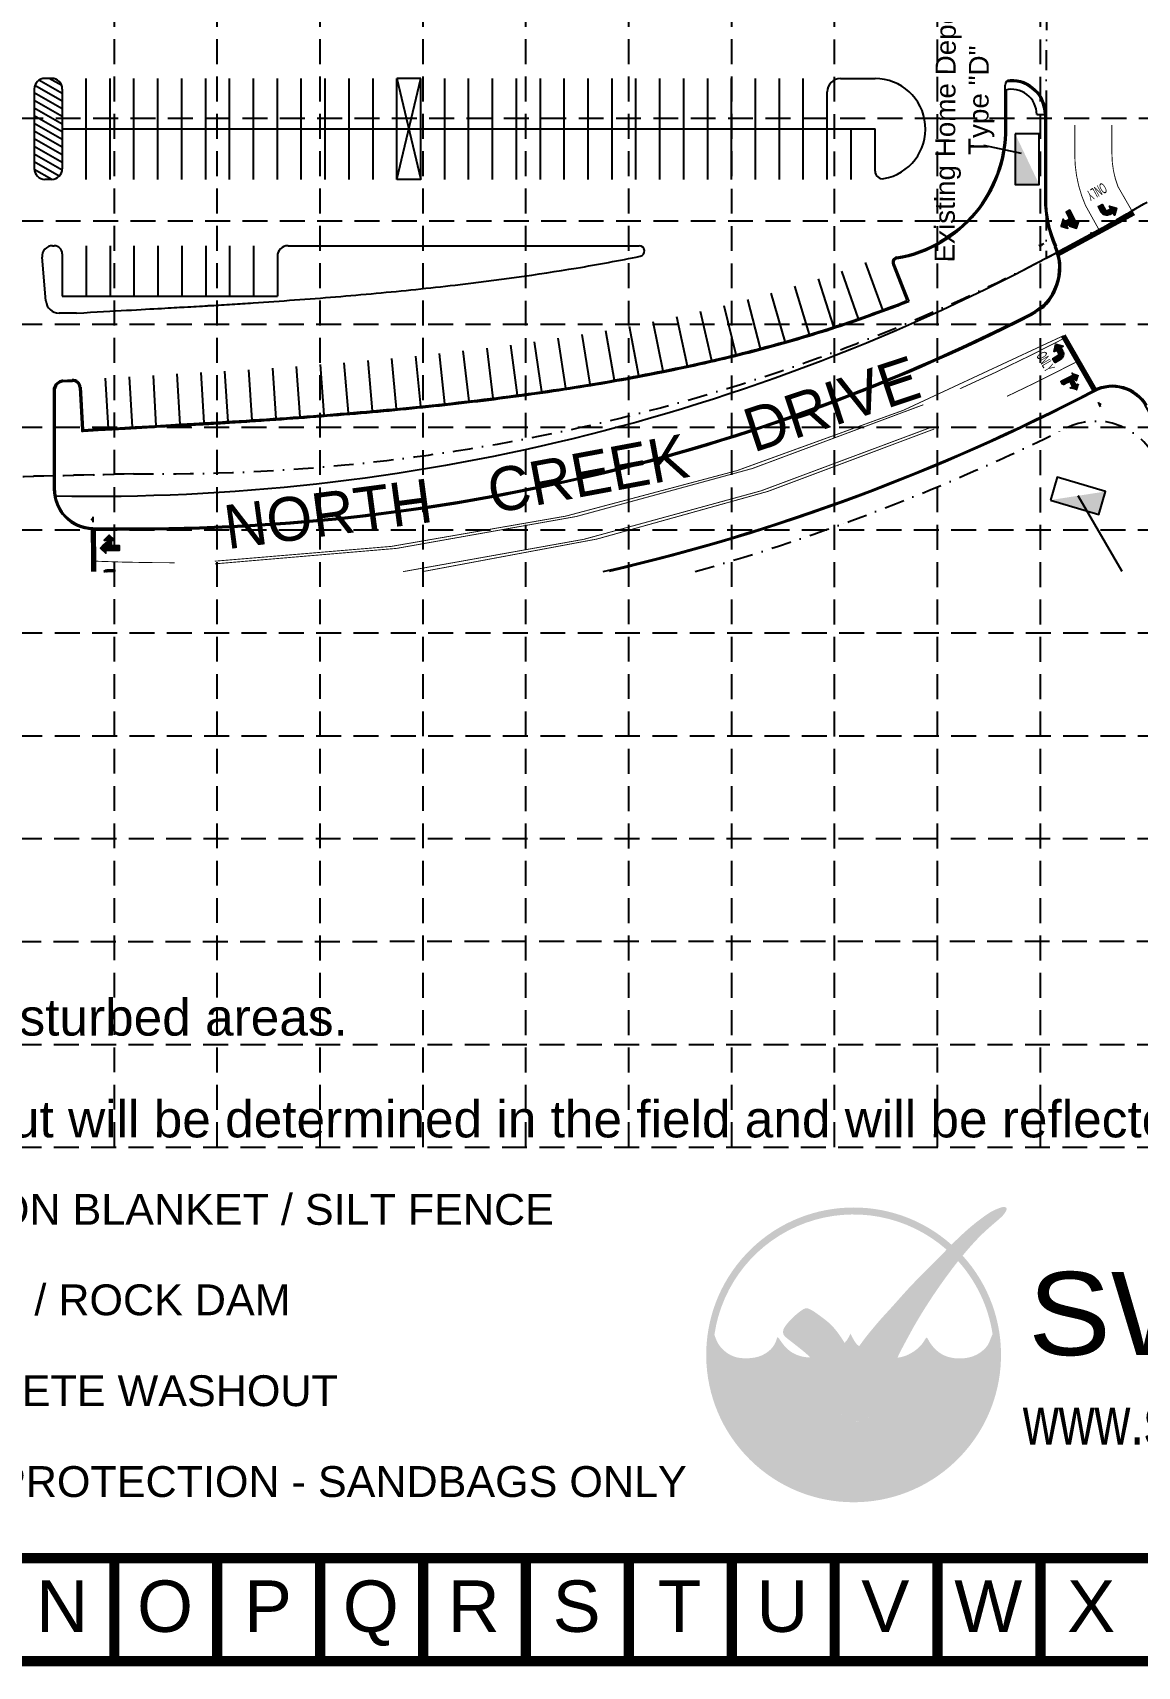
# Model space of a CAD drawing. Header units: inches. Extents: x -105549 to 5741, y -35602 to 5776.
# Drawn here: x 4740 to 5156, y 3293 to 3908 of the extents above; entities that cross this region are included whole.
import ezdxf
from ezdxf.enums import TextEntityAlignment as Align

# ---------------------------------------------------------------- set-up
doc = ezdxf.new("R2010")
doc.units = ezdxf.units.IN
doc.header["$LTSCALE"] = 30
doc.header["$MEASUREMENT"] = 0
for name, pattern in [('DASHDOT2', [0.5, 0.25, -0.125, 0, -0.125]), ('DASHED', [0.75, 0.5, -0.25]), ('HIDDEN', [0.375, 0.25, -0.125]), ('PHANTOM2', [1.25, 0.625, -0.125, 0.125, -0.125, 0.125, -0.125])]:
    doc.linetypes.add(name, pattern=pattern)
for name, color, linetype in [('A-SITE-CURB', 2, 'Continuous'), ('A-SITE-PKSTRIPE', 7, 'Continuous'), ('A-SITE-PROPERTY', 6, 'DASHDOT2'), ('A_SIT_CURB', 1, 'Continuous'), ('A_SIT_PROPERTY', 3, 'PHANTOM2'), ('BASE', 7, 'Continuous'), ('C-BLDG-OTLN', 8, 'Continuous'), ('C-SIGN', 7, 'Continuous'), ('GRID', 254, 'HIDDEN'), ('L-LIGHT', 2, 'Continuous'), ('LEGEND', 7, 'Continuous'), ('LIMITS OF DISTURBANCE', 1, 'DASHED'), ('LOGO', 50, 'Continuous'), ('SITE-PARKING NOTES', 7, 'Continuous')]:
    doc.layers.add(name, color=color, linetype=linetype)
doc.layers.add('defpoint', color=7, linetype='Continuous', plot=False)
doc.styles.add('HELV', font='')
doc.styles.add("L200'", font='ARIAL.TTF', dxfattribs={"height": 0.001969})
doc.styles.add('LOGO1', font='Rockeb.TTF', dxfattribs={"height": 25})
doc.styles.get("Standard").update_dxf_attribs({"font": 'ARIAL.TTF'})
doc.styles.get('HELV').set_extended_font_data('News Gothic MT')

# ---------------------------------------------------------------- blocks, each defined once
blk = doc.blocks.new('A$C063603EB')
at = {"layer": 'A_SIT_CURB'}
blk.add_line((0, 0.37), (2, 0.38), dxfattribs=at)
blk.add_circle((1, 0.19), 0.187, dxfattribs=at)
blk = doc.blocks.new('A$C721E7B00')
at = {"layer": 'LOGO'}
h = blk.add_hatch(color=170, dxfattribs=at)
h.paths.add_polyline_path([(51.75, 32.49), (51.13, 33.12), (50.66, 33.67), (50.27, 34.19), (49.85, 34.82), (49.4, 35.62), (49.01, 36.37), (48.75, 36.89), (48.49, 37.44), (48.23, 38.01), (47.98, 38.57), (47.62, 39.41), (47.21, 40.43), (46.91, 41.21), (46.74, 41.69), (46.56, 42.17), (46.38, 42.65), (46.19, 43.14), (46, 43.64), (45.79, 44.16), (45.57, 44.69), (45.34, 45.24), (45.09, 45.79), (44.83, 46.35), (44.56, 46.92), (44.27, 47.49), (43.97, 48.06), (43.65, 48.63), (43.33, 49.19), (42.99, 49.75), (42.65, 50.29), (42.3, 50.82), (41.95, 51.33), (41.61, 51.83), (41.26, 52.3), (40.92, 52.74), (40.58, 53.16), (40.24, 53.56), (39.89, 53.95), (39.54, 54.33), (39.22, 54.65), (38.3, 54.65), (37.23, 54.76), (36.36, 54.92), (35.76, 55.06), (35.16, 55.23), (34.58, 55.43), (33.72, 55.77), (32.64, 56.33), (31.65, 56.98), (30.77, 57.68), (30, 58.44), (29.32, 59.21), (28.75, 59.95), (28.29, 60.58), (27.91, 61.11), (27.73, 61.37), (27.56, 61.6), (27.41, 61.8), (27.28, 61.96), (27.16, 62.08), (27.06, 62.15), (26.98, 62.19), (26.9, 62.18), (26.84, 62.13), (26.79, 62.05), (26.74, 61.94), (26.69, 61.8), (26.64, 61.64), (26.5, 61.18), (26.27, 60.52), (25.98, 59.88), (25.67, 59.33), (25.29, 58.76), (24.84, 58.19), (24.32, 57.63), (23.73, 57.1), (23.08, 56.59), (22.37, 56.12), (21.62, 55.7), (20.84, 55.32), (20.04, 55.01), (19.19, 54.76), (18.28, 54.56), (17.28, 54.42), (16.2, 54.32), (15.07, 54.29), (13.96, 54.31), (12.9, 54.4), (11.93, 54.55), (11.02, 54.78), (10.14, 55.09), (9.26, 55.5), (8.39, 56), (7.52, 56.6), (6.67, 57.3), (6.07, 57.89), (5.68, 58.32), (5.29, 58.78), (4.92, 59.3), (4.56, 59.88), (4.2, 60.55), (3.85, 61.32), (3.5, 62.19), (3.16, 63.19, -0.595729), (90.59, 95.19), (91.28, 95.9), (91.84, 96.47), (92.44, 97.06, 37.93689), (96.6, 92.95), (96.37, 92.67), (95.88, 92.08), (95.4, 91.48), (94.92, 90.89, -0.146449), (107.88, 63.43), (107.65, 62.9), (107.44, 62.4), (107.25, 61.93), (107.08, 61.49), (106.82, 60.82), (106.53, 60.14), (106.21, 59.52), (105.83, 58.95), (105.42, 58.42), (104.97, 57.93), (104.47, 57.45), (103.93, 56.99), (103.35, 56.56), (102.75, 56.15), (102.12, 55.79), (101.46, 55.46), (100.78, 55.16), (100.07, 54.91), (99.34, 54.7), (98.59, 54.53), (97.81, 54.4), (97.03, 54.3), (96.23, 54.24), (95.43, 54.22), (94.6, 54.24), (93.75, 54.31), (92.87, 54.43), (91.97, 54.61), (91.07, 54.85), (90.19, 55.16), (89.36, 55.52), (88.57, 55.96), (87.82, 56.46), (87.09, 57.04), (86.38, 57.68), (85.71, 58.38), (85.09, 59.1), (84.56, 59.81), (84.14, 60.45), (83.86, 60.94), (83.71, 61.21), (83.57, 61.46), (83.45, 61.66), (83.33, 61.82), (83.23, 61.94), (83.13, 62.01), (83.03, 62.02), (82.94, 62), (82.85, 61.94), (82.76, 61.84), (82.67, 61.72), (82.57, 61.58), (82.48, 61.42), (82.37, 61.25), (82.11, 60.81), (81.73, 60.23), (81.24, 59.57), (80.72, 58.97), (80.25, 58.49), (79.72, 58), (79.15, 57.53), (78.52, 57.07), (77.83, 56.62), (77.06, 56.16), (76.21, 55.7), (75.26, 55.28), (74.39, 54.99), (73.7, 54.81), (72.93, 54.65), (72.1, 54.51), (71.9, 54.03), (71.69, 53.49), (71.44, 52.87), (71.17, 52.18), (70.88, 51.42), (70.57, 50.61), (70.25, 49.76), (69.91, 48.86), (69.57, 47.95), (69.22, 47.02), (68.87, 46.08), (68.52, 45.14), (68.18, 44.22), (67.85, 43.32), (67.52, 42.44), (67.21, 41.6), (66.92, 40.8), (66.65, 40.06), (66.4, 39.38), (66.17, 38.76), (65.96, 38.18), (65.64, 37.37), (65.25, 36.48), (64.85, 35.71), (64.41, 35), (63.93, 34.36), (63.44, 33.78), (62.92, 33.24), (62.41, 32.74), (61.88, 32.3), (61.35, 31.9), (60.79, 31.55), (60.21, 31.24), (59.62, 30.97), (58.89, 30.71), (58.05, 30.48), (57.28, 30.36), (56.56, 30.35), (55.87, 30.46), (55.18, 30.65), (54.38, 30.92), (53.68, 31.19), (52.98, 31.53), (52.36, 31.96)])
h.paths.add_polyline_path([(56.07, 60.47), (55.01, 62.32), (54.38, 63.65), (54, 62.71), (52.98, 61.02), (52.16, 60.1), (52.26, 59.93), (52.42, 59.66), (52.58, 59.41), (52.72, 59.18), (52.86, 58.98), (52.99, 58.8), (53.11, 58.64), (53.23, 58.5), (53.35, 58.37), (53.46, 58.27), (53.57, 58.17), (53.68, 58.09), (53.79, 58.01), (53.9, 57.95), (54.02, 57.89), (54.13, 57.83), (54.25, 57.79), (54.36, 57.74), (54.48, 57.71), (54.6, 57.67), (54.72, 57.65), (54.84, 57.62), (54.96, 57.6), (55.07, 57.59), (55.19, 57.58), (55.31, 57.58), (55.42, 57.58), (55.54, 57.58), (55.64, 57.59), (55.75, 57.61), (55.85, 57.63), (55.95, 57.66), (56.05, 57.69), (56.15, 57.73), (56.25, 57.77), (56.35, 57.82), (56.45, 57.87), (56.55, 57.93), (56.66, 58), (56.76, 58.07), (56.87, 58.15), (56.98, 58.23), (57.09, 58.32), (57.2, 58.42), (57.31, 58.52), (57.42, 58.64), (57.54, 58.76), (57.61, 58.85), (56.83, 59.51)], flags=17)
blk.add_hatch(color=240, dxfattribs=at).paths.add_polyline_path([(102.04, 105.73), (103.17, 106.59), (104.13, 107.3), (104.94, 107.89), (105.63, 108.37), (106.2, 108.76), (106.68, 109.07), (107.09, 109.32), (107.44, 109.52), (107.76, 109.7), (108.04, 109.85), (108.3, 109.98), (108.54, 110.09), (108.75, 110.19), (108.96, 110.28), (109.15, 110.36), (109.34, 110.43), (109.53, 110.51), (109.71, 110.59), (109.89, 110.66), (110.07, 110.73), (110.24, 110.8), (110.41, 110.86), (110.57, 110.92), (110.72, 110.97), (110.87, 111.02), (111, 111.06), (111.13, 111.1), (111.26, 111.13), (111.37, 111.16), (111.49, 111.18), (111.6, 111.2), (111.7, 111.22), (111.81, 111.23), (111.91, 111.24), (112.01, 111.24), (112.1, 111.24), (112.2, 111.24), (112.29, 111.24), (112.37, 111.23), (112.45, 111.23), (112.53, 111.21), (112.6, 111.2), (112.67, 111.19), (112.73, 111.17), (112.78, 111.15), (112.84, 111.12), (112.88, 111.09), (112.93, 111.06), (112.97, 111.03), (113, 111), (113.03, 110.96), (113.06, 110.91), (113.08, 110.87), (113.1, 110.82), (113.12, 110.76), (113.13, 110.7), (113.14, 110.64), (113.15, 110.57), (113.15, 110.49), (113.15, 110.42), (113.14, 110.34), (113.14, 110.26), (113.12, 110.18), (113.1, 110.1), (113.08, 110.02), (113.05, 109.94), (113.01, 109.86), (112.97, 109.77), (112.92, 109.68), (112.87, 109.59), (112.81, 109.48), (112.74, 109.37), (112.66, 109.25), (112.58, 109.13), (112.49, 108.99), (112.39, 108.85), (112.28, 108.7), (112.16, 108.54), (112.03, 108.38), (111.88, 108.21), (111.73, 108.04), (111.56, 107.86), (111.37, 107.67), (111.15, 107.45), (110.89, 107.21), (110.59, 106.94), (110.25, 106.64), (109.85, 106.29), (109.4, 105.89), (108.89, 105.46), (108.35, 105), (107.79, 104.51), (107.2, 104), (106.61, 103.48), (106.02, 102.95), (105.44, 102.43), (104.89, 101.92), (104.35, 101.42), (103.83, 100.92), (103.32, 100.42), (102.82, 99.92), (102.33, 99.41), (101.84, 98.89), (101.34, 98.37), (100.84, 97.83), (100.34, 97.27), (99.83, 96.71), (99.33, 96.14), (98.82, 95.56), (98.32, 94.98), (97.82, 94.4), (97.33, 93.82), (96.85, 93.24), (96.37, 92.67), (95.88, 92.08), (95.4, 91.48), (94.9, 90.87), (94.4, 90.22), (93.87, 89.55), (93.33, 88.85), (92.76, 88.1), (92.18, 87.33), (91.58, 86.52), (90.97, 85.69), (90.35, 84.86), (89.74, 84.01), (89.13, 83.17), (88.54, 82.33), (87.96, 81.5), (87.39, 80.69), (86.83, 79.88), (86.28, 79.07), (85.73, 78.26), (85.18, 77.44), (84.63, 76.6), (84.08, 75.75), (83.51, 74.87), (82.94, 73.98), (82.37, 73.09), (81.81, 72.19), (81.25, 71.29), (80.71, 70.41), (80.19, 69.55), (79.69, 68.72), (79.22, 67.91), (78.77, 67.14), (78.34, 66.39), (77.92, 65.65), (77.52, 64.92), (77.12, 64.19), (76.72, 63.46), (76.32, 62.72), (75.91, 61.96), (75.49, 61.2), (75.09, 60.44), (74.69, 59.7), (74.31, 58.98), (73.95, 58.3), (73.62, 57.68), (73.32, 57.11), (73.07, 56.61), (72.84, 56.16), (72.64, 55.75), (72.46, 55.35), (72.28, 54.94), (72.1, 54.51), (71.9, 54.03), (71.69, 53.49), (71.44, 52.87), (71.17, 52.18), (70.88, 51.42), (70.57, 50.61), (70.25, 49.76), (69.91, 48.86), (69.57, 47.95), (69.22, 47.02), (68.87, 46.08), (68.52, 45.14), (68.18, 44.22), (67.85, 43.32), (67.52, 42.44), (67.21, 41.6), (66.92, 40.8), (66.65, 40.06), (66.4, 39.38), (66.17, 38.76), (65.96, 38.18), (65.75, 37.65), (65.55, 37.17), (65.35, 36.72), (65.16, 36.3), (64.95, 35.9), (64.74, 35.53), (64.51, 35.17), (64.28, 34.84), (64.04, 34.51), (63.8, 34.21), (63.55, 33.92), (63.3, 33.64), (63.05, 33.37), (62.79, 33.11), (62.54, 32.87), (62.28, 32.63), (62.02, 32.41), (61.75, 32.2), (61.48, 32), (61.21, 31.81), (60.93, 31.63), (60.64, 31.47), (60.35, 31.31), (60.06, 31.17), (59.76, 31.04), (59.47, 30.92), (59.18, 30.81), (58.89, 30.71), (58.61, 30.63), (58.33, 30.55), (58.06, 30.49), (57.8, 30.44), (57.54, 30.4), (57.29, 30.37), (57.04, 30.36), (56.8, 30.36), (56.56, 30.37), (56.32, 30.39), (56.08, 30.43), (55.84, 30.47), (55.61, 30.53), (55.37, 30.59), (55.14, 30.66), (54.9, 30.74), (54.67, 30.82), (54.43, 30.9), (54.19, 30.99), (53.95, 31.08), (53.71, 31.18), (53.47, 31.29), (53.24, 31.41), (53.01, 31.53), (52.78, 31.67), (52.56, 31.82), (52.35, 31.98), (52.14, 32.15), (51.93, 32.33), (51.73, 32.51), (51.53, 32.71), (51.34, 32.91), (51.15, 33.11), (50.95, 33.33), (50.76, 33.55), (50.57, 33.79), (50.37, 34.05), (50.17, 34.33), (49.96, 34.66), (49.74, 35.02), (49.51, 35.42), (49.27, 35.87), (49.01, 36.37), (48.75, 36.89), (48.49, 37.44), (48.23, 38.01), (47.98, 38.57), (47.74, 39.13), (47.51, 39.68), (47.3, 40.21), (47.1, 40.71), (46.91, 41.21), (46.74, 41.69), (46.56, 42.17), (46.38, 42.65), (46.19, 43.14), (46, 43.64), (45.79, 44.16), (45.57, 44.69), (45.34, 45.24), (45.09, 45.79), (44.83, 46.35), (44.56, 46.92), (44.27, 47.49), (43.97, 48.06), (43.65, 48.63), (43.33, 49.19), (42.99, 49.75), (42.65, 50.29), (42.3, 50.82), (41.95, 51.33), (41.61, 51.83), (41.26, 52.3), (40.92, 52.74), (40.58, 53.16), (40.24, 53.56), (39.89, 53.95), (39.54, 54.33), (39.18, 54.7), (38.8, 55.07), (38.4, 55.44), (37.99, 55.81), (37.56, 56.19), (37.12, 56.57), (36.66, 56.95), (36.2, 57.33), (35.73, 57.71), (35.26, 58.09), (34.79, 58.46), (34.32, 58.83), (33.85, 59.2), (33.4, 59.55), (32.97, 59.9), (32.55, 60.23), (32.15, 60.53), (31.78, 60.82), (31.45, 61.08), (31.14, 61.32), (30.87, 61.53), (30.63, 61.72), (30.42, 61.9), (30.23, 62.06), (30.06, 62.2), (29.91, 62.34), (29.77, 62.47), (29.65, 62.6), (29.54, 62.73), (29.44, 62.86), (29.35, 62.99), (29.28, 63.12), (29.21, 63.25), (29.15, 63.38), (29.11, 63.52), (29.07, 63.66), (29.05, 63.81), (29.03, 63.96), (29.02, 64.11), (29.01, 64.26), (29.02, 64.42), (29.04, 64.57), (29.06, 64.72), (29.09, 64.87), (29.12, 65.02), (29.17, 65.17), (29.23, 65.32), (29.3, 65.48), (29.38, 65.65), (29.48, 65.83), (29.6, 66.02), (29.73, 66.22), (29.88, 66.43), (30.04, 66.66), (30.22, 66.9), (30.42, 67.15), (30.64, 67.41), (30.86, 67.68), (31.11, 67.97), (31.37, 68.26), (31.64, 68.55), (31.93, 68.85), (32.22, 69.16), (32.53, 69.46), (32.84, 69.76), (33.15, 70.06), (33.47, 70.35), (33.79, 70.63), (34.1, 70.9), (34.42, 71.16), (34.72, 71.4), (35.01, 71.63), (35.29, 71.85), (35.55, 72.04), (35.8, 72.22), (36.02, 72.37), (36.21, 72.5), (36.39, 72.62), (36.56, 72.72), (36.71, 72.8), (36.86, 72.87), (37, 72.93), (37.13, 72.99), (37.26, 73.03), (37.39, 73.06), (37.52, 73.09), (37.65, 73.11), (37.78, 73.12), (37.91, 73.12), (38.03, 73.12), (38.16, 73.1), (38.28, 73.08), (38.41, 73.04), (38.53, 73), (38.66, 72.96), (38.79, 72.91), (38.92, 72.85), (39.05, 72.79), (39.19, 72.72), (39.33, 72.65), (39.49, 72.57), (39.65, 72.49), (39.82, 72.39), (40.01, 72.28), (40.22, 72.15), (40.46, 72.01), (40.71, 71.84), (40.99, 71.65), (41.3, 71.44), (41.63, 71.2), (41.98, 70.96), (42.34, 70.69), (42.71, 70.42), (43.1, 70.13), (43.49, 69.85), (43.88, 69.55), (44.28, 69.25), (44.68, 68.95), (45.07, 68.64), (45.46, 68.33), (45.85, 68.01), (46.22, 67.69), (46.59, 67.36), (46.95, 67.02), (47.29, 66.67), (47.63, 66.32), (47.96, 65.96), (48.28, 65.59), (48.6, 65.21), (48.91, 64.83), (49.22, 64.43), (49.53, 64.03), (49.83, 63.62), (50.13, 63.2), (50.42, 62.79), (50.7, 62.39), (50.97, 61.99), (51.22, 61.6), (51.46, 61.23), (51.68, 60.88), (51.89, 60.54), (52.08, 60.23), (52.26, 59.93), (52.42, 59.66), (52.58, 59.41), (52.72, 59.18), (52.86, 58.98), (52.99, 58.8), (53.11, 58.64), (53.23, 58.5), (53.35, 58.37), (53.46, 58.27), (53.57, 58.17), (53.68, 58.09), (53.79, 58.01), (53.9, 57.95), (54.02, 57.89), (54.13, 57.83), (54.25, 57.79), (54.36, 57.74), (54.48, 57.71), (54.6, 57.67), (54.72, 57.65), (54.84, 57.62), (54.96, 57.6), (55.07, 57.59), (55.19, 57.58), (55.31, 57.58), (55.42, 57.58), (55.54, 57.58), (55.64, 57.59), (55.75, 57.61), (55.85, 57.63), (55.95, 57.66), (56.05, 57.69), (56.15, 57.73), (56.25, 57.77), (56.35, 57.82), (56.45, 57.87), (56.55, 57.93), (56.66, 58), (56.76, 58.07), (56.87, 58.15), (56.98, 58.23), (57.09, 58.32), (57.2, 58.42), (57.31, 58.52), (57.42, 58.64), (57.54, 58.76), (57.65, 58.89), (57.77, 59.04), (57.9, 59.19), (58.03, 59.36), (58.16, 59.54), (58.31, 59.74), (58.47, 59.96), (58.63, 60.19), (58.81, 60.44), (58.99, 60.7), (59.19, 60.97), (59.41, 61.26), (59.63, 61.57), (59.87, 61.89), (60.13, 62.22), (60.4, 62.56), (60.68, 62.92), (60.98, 63.29), (61.3, 63.67), (61.63, 64.08), (61.97, 64.49), (62.33, 64.93), (62.7, 65.38), (63.09, 65.85), (63.49, 66.33), (63.91, 66.83), (64.34, 67.34), (64.8, 67.87), (65.27, 68.42), (65.77, 68.98), (66.28, 69.56), (66.81, 70.14), (67.35, 70.74), (67.9, 71.34), (68.45, 71.93), (68.99, 72.52), (69.53, 73.11), (70.05, 73.68), (70.55, 74.23), (71.04, 74.78), (71.51, 75.31), (71.98, 75.84), (72.44, 76.36), (72.9, 76.88), (73.37, 77.41), (73.84, 77.94), (74.32, 78.48), (74.81, 79.02), (75.31, 79.58), (75.83, 80.15), (76.37, 80.73), (76.92, 81.32), (77.49, 81.93), (78.08, 82.54), (78.69, 83.17), (79.32, 83.81), (79.95, 84.46), (80.59, 85.1), (81.24, 85.75), (81.87, 86.38), (82.5, 87), (83.11, 87.61), (83.7, 88.2), (84.27, 88.77), (84.83, 89.32), (85.38, 89.87), (85.92, 90.41), (86.45, 90.94), (86.98, 91.48), (87.5, 92.01), (88.03, 92.55), (88.56, 93.1), (89.09, 93.65), (89.63, 94.21), (90.17, 94.77), (90.72, 95.33), (91.28, 95.9), (91.84, 96.47), (92.42, 97.04), (93, 97.62), (93.58, 98.19), (94.17, 98.77), (94.76, 99.33), (95.35, 99.89), (95.93, 100.45), (96.51, 100.99), (97.08, 101.52), (97.66, 102.05), (98.26, 102.58), (98.9, 103.14), (99.58, 103.72), (100.32, 104.34), (101.13, 105)])
at = {"layer": 'LOGO', "color": 0, "style": 'LOGO1'}
for s, height, width, p in [('SWPPP', 31.324, 1.115, (121.27, 55.47)), ('www.swppp.com', 18.1118, 0.77, (119.32, 21.77))]:
    blk.add_text(s, height=height, dxfattribs=dict(at, width=width)).set_placement(p)

msp = doc.modelspace()

# ---------------------------------------------------------------- hatches: boundary and pattern name
at = {"layer": 'C-BLDG-OTLN'}
h = msp.add_hatch(dxfattribs=at)
h.set_pattern_fill('LINE', scale=0.333333, angle=424.11403, style=0)
h.set_pattern_definition([(335.3120572, (6656.154434, 3119.366414), (0.0174031617, 0.0378581705), [])])
h.paths.add_polyline_path([(5130.03, 3839.23), (5130.44, 3838.41, -0.414214), (5130.11, 3837.4), (5129.64, 3837.17), (5130.32, 3835.83), (5130.78, 3836.06, 0.085164), (5131.39, 3836.51), (5131.76, 3835.78), (5130.86, 3835.33), (5133.21, 3834.56), (5133.99, 3836.91), (5133.1, 3836.46), (5131.37, 3839.9)])
h.paths.add_polyline_path([(5129.43, 3840.42), (5130.03, 3839.23), (5131.37, 3839.9), (5130.77, 3841.09)])
h.paths.add_polyline_path([(5128.77, 3836.73), (5128.32, 3837.62), (5127.54, 3835.27), (5129.89, 3834.49), (5129.44, 3835.39), (5130.32, 3835.83), (5129.64, 3837.17)])
h = msp.add_hatch(dxfattribs=at)
h.set_pattern_fill('LINE', scale=0.333333, angle=708.64024, style=0)
h.set_pattern_definition([(259.789762, (5024.20161, 3884.759756), (-0.041006831, 0.007385858), [])])
h.paths.add_polyline_path([(5142.61, 3840.52), (5141.5, 3842.57), (5142.96, 3843.37), (5144.07, 3841.31, 0.414214), (5144.98, 3841.05), (5146.22, 3841.72), (5145.69, 3842.7), (5148.33, 3841.92), (5147.55, 3839.27), (5147.01, 3840.25), (5145.77, 3839.58, -0.414214)])
h = msp.add_hatch(dxfattribs=at)
h.set_pattern_fill('LINE', scale=0.333333, angle=441.46448, style=0)
h.set_pattern_definition([(352.613997, (5088.864863, 3664.579235), (-0.005356389, -0.041320942), [])])
h.paths.add_polyline_path([(5127.22, 3785.02), (5125.22, 3783.81), (5124.36, 3785.23), (5126.35, 3786.44, 0.414214), (5126.58, 3787.36), (5125.84, 3788.57), (5124.88, 3787.99), (5125.54, 3790.67), (5128.22, 3790.02), (5127.27, 3789.44), (5128, 3788.22, -0.414214)])
h = msp.add_hatch(dxfattribs=at)
h.set_pattern_fill('LINE', scale=0.333333, angle=154.11403, style=0)
h.set_pattern_definition([(65.3120572, (5849.131145, 5302.06305), (-0.0378581705, 0.0174031617), [])])
h.paths.add_polyline_path([(5129.27, 3775.94), (5130.09, 3776.35, -0.414214), (5131.1, 3776.02), (5131.33, 3775.55), (5132.67, 3776.23), (5132.44, 3776.69, 0.085164), (5131.99, 3777.3), (5132.71, 3777.67), (5133.16, 3776.77), (5133.94, 3779.12), (5131.59, 3779.9), (5132.04, 3779.01), (5128.59, 3777.28)])
h.paths.add_polyline_path([(5128.08, 3775.34), (5129.27, 3775.94), (5128.59, 3777.28), (5127.41, 3776.68)])
h.paths.add_polyline_path([(5131.77, 3774.67), (5130.88, 3774.23), (5133.23, 3773.45), (5134.01, 3775.8), (5133.11, 3775.35), (5132.67, 3776.23), (5131.33, 3775.55)])
h = msp.add_hatch(dxfattribs=at)
h.set_pattern_fill('LINE', scale=0.333333, angle=307.43643, style=0)
h.set_pattern_definition([(218.634453, (3443.105627, 2674.221083), (0.0260145594, -0.0325477159), [])])
h.paths.add_polyline_path([(4771.52, 3714.69), (4770.6, 3714.69, -0.414214), (4769.85, 3715.44), (4769.85, 3715.96), (4768.35, 3715.96), (4768.35, 3715.44, 0.085164), (4768.48, 3714.69), (4767.67, 3714.69), (4767.67, 3715.69), (4765.92, 3713.94), (4767.67, 3712.19), (4767.67, 3713.19), (4771.52, 3713.19)])
h.paths.add_polyline_path([(4772.85, 3714.69), (4771.52, 3714.69), (4771.52, 3713.19), (4772.85, 3713.19)])
h.paths.add_polyline_path([(4769.85, 3716.94), (4770.85, 3716.94), (4769.1, 3718.69), (4767.35, 3716.94), (4768.35, 3716.94), (4768.35, 3715.96), (4769.85, 3715.96)])
h = msp.add_hatch(dxfattribs=at)
h.set_pattern_fill('LINE', scale=0.333333, angle=590.21071, style=0)
h.set_pattern_definition([(141.360226, (4864.011418, 3788.80537), (0.026017582, 0.0325453), [])])
edge = h.paths.add_edge_path()
edge.add_line((4767.08, 3705.05), (4771.07, 3705.05))
edge.add_line((4771.07, 3705.05), (4771.07, 3705.74))
edge.add_line((4771.07, 3705.74), (4768.74, 3705.74))
edge.add_arc((4768.74, 3703.41), 2.33, 89.99734, 135.12585)

# ---------------------------------------------------------------- linework, layer by layer
at = {"layer": 'A-SITE-CURB', "color": 7}
for p, q in [((4877.4, 3852.78), (4886.4, 3890.78)), ((4877.4, 3890.78), (4886.4, 3852.78)), ((4877.4, 3852.78), (4877.4, 3890.78)), ((4877.4, 3852.78), (4877.4, 3890.78)), ((4886.4, 3890.78), (4877.4, 3890.78)), ((4886.4, 3852.78), (4886.4, 3890.78)), ((4886.4, 3852.78), (4886.4, 3890.78)), ((5044.4, 3890.77), (5057.4, 3890.77)), ((5106.4, 3872.27), (5106.4, 3888.2)), ((5039.4, 3871.77), (5039.4, 3885.77)), ((5106.9, 3872.28), (5106.9, 3886.51)), ((5121.79, 3886.16), (5121.79, 3845.52)), ((5118.29, 3877.2), (5121.29, 3877.2)), ((5121.29, 3877.2), (5121.29, 3845.59)), ((5121.79, 3877.2), (5121.79, 3845.59)), ((5039.4, 3871.77), (5057.4, 3871.77)), ((5057.4, 3855.86), (5057.4, 3871.77)), ((4886.4, 3852.78), (4877.4, 3852.78)), ((4747.78, 3827.79), (4748.4, 3827.79)), ((4836.4, 3827.78), (4968.62, 3827.78)), ((4745.25, 3806.98), (4743.8, 3823.44)), ((4751.4, 3824.79), (4751.4, 3808.79)), ((4832.4, 3823.78), (4832.4, 3808.78)), ((5064.06, 3820.76), (5069.44, 3807.11)), ((5064.52, 3820.94), (5070.09, 3806.83)), ((4751.4, 3808.79), (4832.4, 3808.78)), ((4756.77, 3802.43), (4750.23, 3802.43)), ((4748.17, 3774.05), (4748.17, 3736.42)), ((4748.67, 3774.05), (4748.67, 3736.42)), ((4751.59, 3777.1), (4755.18, 3777.3)), ((4751.62, 3776.61), (4755.21, 3776.8)), ((4758.34, 3774.47), (4759.23, 3758.49))]:
    msp.add_line(p, q, dxfattribs=at)
for points in [[(4757.84, 3774.44), (4758.73, 3758.47), (4758.74, 3757.98), (4759.25, 3757.99)], [(4748.17, 3736.42), (4748.17, 3736.07)]]:
    msp.add_lwpolyline(points, dxfattribs=at)
msp.add_lwpolyline([(5191.21, 3705.05, 0.071015), (5182.13, 3727.75), (5159.11, 3767.71, 0.393367), (5140.06, 3772.95, -0.062835), (4957.27, 3705.05)], format="xyb", dxfattribs=at)
for centre, radius, start, end in [((5044.4, 3885.77), 5, 89.99734, 179.99734), ((5057.4, 3871.77), 19, 280.091, 89.99734), ((5108.4, 3888.2), 2, 92.01494, 179.99734), ((5108.79, 3877.2), 12.5, 359.99734, 98.48221), ((5108.79, 3877.2), 13, 359.99734, 92.01494), ((5108.79, 3877.2), 9.5, 359.99734, 104.55131), ((5057.4, 3871.77), 49, 279.61198, 0.5836), ((5057.4, 3871.77), 49.5, 279.61198, 0.58064), ((5060.24, 3855.86), 2.83, 179.99734, 280.091), ((5166.79, 3845.59), 45.5, 179.99734, 203.57802), ((5166.79, 3845.59), 45, 179.99734, 203.57802), ((4747.78, 3823.79), 4, 89.99734, 185.05996), ((4748.4, 3824.79), 3, 359.99734, 89.99734), ((4836.4, 3823.78), 4, 89.99734, 179.99734), ((4968.62, 3825.78), 2, 281.43801, 89.99734), ((5107.21, 3819.59), 19.5, 296.95256, 23.57802), ((5107.21, 3819.59), 20, 296.95256, 23.57802), ((5065.92, 3821.49), 2, 99.61198, 201.51512), ((5065.92, 3821.49), 2, 99.61198, 201.51512), ((5065.92, 3821.49), 1.5, 99.61198, 201.51512), ((4750.23, 3807.43), 5, 185.05996, 269.99734), ((4778.86, 4465.34), 743.94, 268.76749, 296.95256), ((4778.86, 4465.34), 744.44, 268.76749, 296.95256), ((4752.18, 3773.01), 4.14, 98.16231, 165.48701), ((4752.11, 3773.06), 3.57, 97.17743, 164.06515), ((4755.34, 3774.31), 3, 3.18086, 93.13195), ((4755.34, 3774.31), 2.5, 3.18086, 93.13195), ((4779.62, 4463.28), 778.26, 283.02917, 297.57029), ((5146.77, 3760.1), 15, 29.93141, 117.57029), ((4763.17, 3736.07), 15, 179.99734, 268.76749), ((4762.99, 3735.9), 14.33, 177.9095, 269.46134)]:
    msp.add_arc(centre, radius, start, end, dxfattribs=at)
for points, knots in [([(4756.77, 3802.43), (4764.13, 3802.84), (4770.34, 3803.18), (4786.1, 3804.07), (4792.81, 3804.44), (4799.18, 3804.8), (4800.65, 3804.89), (4803.65, 3805.06), (4804.91, 3805.13), (4806.5, 3805.23), (4806.97, 3805.26), (4808.76, 3805.36), (4810.09, 3805.44), (4812.73, 3805.61), (4814.05, 3805.69), (4818.01, 3805.94), (4820.64, 3806.11), (4828.51, 3806.63), (4833.72, 3806.99), (4849.26, 3808.13), (4859.48, 3808.97), (4879.64, 3810.83), (4889.57, 3811.85), (4914.97, 3814.81), (4930.19, 3816.92), (4953.11, 3820.75), (4961.14, 3822.22), (4969.02, 3823.82)], [690.223351, 690.223351, 690.223351, 690.223351, 721.477467, 721.477467, 783.985697, 783.985697, 809.056574, 809.056574, 845.129781, 845.129781, 862.019122, 862.019122, 910.227089, 910.227089, 958.435056, 958.435056, 1054.85099, 1054.85099, 1247.682858, 1247.682858, 1633.346594, 1633.346594, 2019.010331, 2019.010331, 2635.958131, 2635.958131, 2977.923953, 2977.923953, 2977.923953, 2977.923953]), ([(4759.23, 3758.49), (4800.56, 3760.8), (4805.47, 3761.09), (4824.06, 3762.2), (4837.61, 3763.11), (4864.39, 3765.21), (4877.62, 3766.39), (4903.7, 3769.13), (4916.56, 3770.68), (4941.84, 3774.23), (4954.26, 3776.23), (4978.64, 3780.77), (4990.59, 3783.3), (5011.58, 3788.39), (5020.71, 3790.83), (5035.27, 3795.14), (5040.78, 3796.87), (5049.15, 3799.66), (5052.05, 3800.66), (5059.82, 3803.42), (5064.66, 3805.23), (5069.44, 3807.11)], [690.223351, 690.223351, 690.223351, 690.223351, 865.67653, 865.67653, 1355.671819, 1355.671819, 1845.667108, 1845.667108, 2335.662397, 2335.662397, 2825.657686, 2825.657686, 3315.652975, 3315.652975, 3705.496274, 3705.496274, 3948.384583, 3948.384583, 4078.330387, 4078.330387, 4299.268543, 4299.268543, 4299.268543, 4299.268543]), ([(4759.25, 3757.99), (4791.19, 3759.78), (4801.39, 3760.35), (4807.25, 3760.69), (4807.79, 3760.73), (4808.64, 3760.78), (4808.96, 3760.8), (4809.52, 3760.83), (4809.76, 3760.84), (4810.18, 3760.87), (4810.36, 3760.88), (4810.72, 3760.9), (4810.91, 3760.91), (4811.45, 3760.94), (4811.82, 3760.97), (4812.91, 3761.03), (4813.64, 3761.08), (4815.82, 3761.21), (4817.28, 3761.3), (4821.64, 3761.58), (4824.54, 3761.77), (4833.22, 3762.34), (4838.98, 3762.75), (4856.18, 3764.04), (4867.54, 3764.99), (4889.98, 3767.14), (4901.08, 3768.34), (4922.97, 3771.04), (4933.77, 3772.54), (4955.05, 3775.89), (4965.52, 3777.74), (4986.12, 3781.85), (4996.24, 3784.1), (5016.11, 3789.05), (5025.85, 3791.75), (5044.94, 3797.63), (5054.28, 3800.81), (5065.66, 3805.1), (5067.88, 3805.96), (5070.09, 3806.83)], [690.223351, 690.223351, 690.223351, 690.223351, 825.800189, 825.800189, 841.673795, 841.673795, 852.371912, 852.371912, 860.775702, 860.775702, 867.30631, 867.30631, 873.836917, 873.836917, 886.898131, 886.898131, 913.020559, 913.020559, 965.265416, 965.265416, 1069.755129, 1069.755129, 1278.734556, 1278.734556, 1696.693409, 1696.693409, 2114.652262, 2114.652262, 2532.611115, 2532.611115, 2950.569968, 2950.569968, 3368.528821, 3368.528821, 3786.487674, 3786.487674, 4204.446527, 4204.446527, 4306.427902, 4306.427902, 4306.427902, 4306.427902])]:
    msp.add_open_spline(points, degree=3, knots=knots, dxfattribs=at)
at = {"layer": 'A-SITE-PKSTRIPE', "color": 7}
for p, q in [((4751.4, 3885.07), (4742.62, 3890.1)), ((4747.4, 3890.79), (4744.86, 3890.79)), ((4751.19, 3888.08), (4746.45, 3890.79)), ((4760.4, 3852.79), (4760.4, 3890.79)), ((4769.4, 3852.79), (4769.4, 3890.79)), ((4778.4, 3852.79), (4778.4, 3890.79)), ((4787.4, 3852.79), (4787.4, 3890.79)), ((4796.4, 3852.79), (4796.4, 3890.79)), ((4805.4, 3852.79), (4805.4, 3890.79)), ((4814.4, 3852.79), (4814.4, 3890.79)), ((4823.4, 3852.78), (4823.4, 3890.78)), ((4832.4, 3852.78), (4832.4, 3890.78)), ((4841.4, 3852.78), (4841.4, 3890.78)), ((4850.4, 3852.78), (4850.4, 3890.78)), ((4859.4, 3852.78), (4859.4, 3890.78)), ((4868.4, 3852.78), (4868.4, 3890.78)), ((4895.4, 3852.78), (4895.4, 3890.78)), ((4904.4, 3852.78), (4904.4, 3890.78)), ((4913.4, 3852.78), (4913.4, 3890.78)), ((4922.4, 3852.78), (4922.4, 3890.78)), ((4931.4, 3852.78), (4931.4, 3890.78)), ((4940.4, 3852.78), (4940.4, 3890.78)), ((4949.4, 3852.78), (4949.4, 3890.78)), ((4958.4, 3852.78), (4958.4, 3890.78)), ((4967.4, 3852.78), (4967.4, 3890.78)), ((4976.4, 3852.78), (4976.4, 3890.78)), ((4985.4, 3852.78), (4985.4, 3890.78)), ((4994.4, 3852.78), (4994.4, 3890.78)), ((5003.4, 3852.78), (5003.4, 3890.78)), ((5012.4, 3852.78), (5012.4, 3890.78)), ((5021.4, 3852.78), (5021.4, 3890.78)), ((5030.4, 3852.78), (5030.4, 3890.78)), ((4740.86, 3886.79), (4740.86, 3856.79)), ((4751.4, 3879.31), (4740.86, 3885.34)), ((4751.4, 3876.44), (4740.86, 3882.46)), ((4751.4, 3882.19), (4741.08, 3888.1)), ((4751.4, 3886.79), (4751.4, 3856.79)), ((4751.4, 3873.56), (4740.86, 3879.58)), ((4751.4, 3870.68), (4740.86, 3876.7)), ((4751.4, 3867.8), (4740.86, 3873.82)), ((4751.4, 3864.92), (4740.86, 3870.94)), ((4751.4, 3871.79), (5039.4, 3871.77)), ((5039.4, 3852.77), (5039.4, 3871.77)), ((5048.4, 3852.77), (5048.4, 3871.77)), ((4751.4, 3862.04), (4740.86, 3868.07)), ((4751.4, 3859.16), (4740.86, 3865.19)), ((4751.37, 3856.29), (4740.86, 3862.31)), ((4750.3, 3854.03), (4740.86, 3859.43)), ((4747.43, 3852.79), (4740.87, 3856.54)), ((4747.4, 3852.79), (4744.86, 3852.79)), ((4760.4, 3827.79), (4760.4, 3808.79)), ((4769.4, 3827.79), (4769.4, 3808.79)), ((4778.4, 3827.79), (4778.4, 3808.79)), ((4787.4, 3827.79), (4787.4, 3808.79)), ((4796.4, 3827.79), (4796.4, 3808.79)), ((4805.4, 3827.79), (4805.4, 3808.79)), ((4814.4, 3827.79), (4814.4, 3808.79)), ((4823.4, 3827.78), (4823.4, 3808.78)), ((5053.64, 3821.42), (5060.22, 3803.6)), ((5035.95, 3815.31), (5041.79, 3797.23)), ((5044.8, 3818.27), (5051, 3800.31)), ((5018.22, 3809.95), (5023.39, 3791.67)), ((5027.09, 3812.54), (5032.59, 3794.36)), ((4991.56, 3803.12), (4995.84, 3784.61)), ((5000.46, 3805.25), (5005.02, 3786.8)), ((5009.35, 3807.52), (5014.2, 3789.15)), ((4955.91, 3795.9), (4959.21, 3777.19)), ((4964.83, 3797.53), (4968.35, 3778.86)), ((4973.75, 3799.27), (4977.51, 3780.64)), ((4982.66, 3801.13), (4986.67, 3782.56)), ((4920.16, 3790.39), (4922.68, 3771.56)), ((4929.1, 3791.63), (4931.8, 3772.82)), ((4938.04, 3792.96), (4940.93, 3774.18)), ((4946.98, 3794.38), (4950.06, 3775.63)), ((4857.43, 3783.74), (4859, 3764.8)), ((4866.4, 3784.51), (4868.08, 3765.58)), ((4875.37, 3785.33), (4877.16, 3766.41)), ((4884.34, 3786.21), (4886.25, 3767.31)), ((4893.3, 3787.15), (4895.35, 3768.26)), ((4902.26, 3788.16), (4904.45, 3769.28)), ((4911.21, 3789.24), (4913.56, 3770.38)), ((4767.62, 3777.92), (4768.72, 3758.95)), ((4776.6, 3778.44), (4777.7, 3759.47)), ((4785.59, 3778.96), (4786.69, 3760)), ((4794.57, 3779.49), (4795.67, 3760.52)), ((4803.56, 3780.01), (4804.66, 3761.04)), ((4812.54, 3780.55), (4813.7, 3761.58)), ((4821.52, 3781.11), (4822.75, 3762.15)), ((4830.5, 3781.71), (4831.8, 3762.75)), ((4839.48, 3782.34), (4840.86, 3763.4)), ((4848.46, 3783.02), (4849.93, 3764.08))]:
    msp.add_line(p, q, dxfattribs=at)
at = {"layer": 'A-SITE-PKSTRIPE', "color": 7, "const_width": 0.333}
for points in [[(5154.16, 3840.87), (5148.87, 3850.06, -0.092088), (5146.6, 3862.27), (5146.6, 3873.26)], [(4808.85, 3708.99, 0.11058), (5128.51, 3793.99)], [(5089.36, 3773.92, 0.014522), (5128.97, 3793.11)], [(5107.08, 3771.07, 0.009638), (5133.59, 3784.24)], [(4808.89, 3707.99, 0.090912), (5075.61, 3767.91, 0.090912)], [(4879.68, 3705.05, 0.067773), (5079.3, 3759.69)], [(4887.03, 3705.05, 0.065399), (5079.71, 3758.78)], [(4763.2, 3709.02, 0.010102), (4793.78, 3708.4, 0.010102)]]:
    msp.add_lwpolyline(points, format="xyb", dxfattribs=at)
at = {"layer": 'A-SITE-PKSTRIPE', "color": 7}
for centre, start, end in [((4744.86, 3886.79), 89.99734, 179.99734), ((4747.4, 3886.79), 359.99734, 89.99734), ((4744.86, 3856.79), 179.99734, 269.99734), ((4747.4, 3856.79), 269.99734, 359.99734)]:
    msp.add_arc(centre, 4, start, end, dxfattribs=at)
at = {"layer": 'A-SITE-PROPERTY', "color": 7}
msp.add_line((5045.52, 3723.17), (5045.52, 3723.17), dxfattribs=at)
msp.add_lwpolyline([(5185.83, 4264.11), (5122.43, 4248.71), (5121.78, 3823.11, 0.109016), (5362.51, 4023.58, -0.000014), (5362.52, 4023.6), (5329.24, 4046.68), (5297.04, 4098.4), (5297.04, 4098.4)], format="xyb", close=True, dxfattribs=at)
msp.add_lwpolyline([(4778.21, 3741.94), (4435.07, 3733.46), (4778.21, 3741.94, 0.235445), (5362.52, 4023.6)], format="xyb", dxfattribs=at)
for centre, radius, start, end in [((4763.82, 4496.19), 822.75, 285.93406, 296.37929), ((5140.49, 3736.72), 25, 29.76053, 116.37929)]:
    msp.add_arc(centre, radius, start, end, dxfattribs=at)
at = {"layer": 'BASE', "const_width": 3.87}
for points in [[(5739.54, 3294.75), (5739.54, 5774.15), (4189.91, 5774.15), (4189.91, 3294.75)], [(5700.8, 3333.49), (5700.8, 5735.41), (4228.65, 5735.41), (4228.65, 3333.49)]]:
    msp.add_lwpolyline(points, close=True, dxfattribs=at)
for points in [[(4771.02, 3333.49), (4771.02, 3294.75)], [(4809.76, 3333.49), (4809.76, 3294.75)], [(4848.5, 3333.49), (4848.5, 3294.75)], [(4887.24, 3333.49), (4887.24, 3294.75)], [(4925.98, 3333.49), (4925.98, 3294.75)], [(4964.73, 3333.49), (4964.73, 3294.75)], [(5003.47, 3333.49), (5003.47, 3294.75)], [(5042.21, 3333.49), (5042.21, 3294.75)], [(5080.95, 3333.49), (5080.95, 3294.75)], [(5119.69, 3333.49), (5119.69, 3294.75)]]:
    msp.add_lwpolyline(points, dxfattribs=at)
at = {"layer": 'C-BLDG-OTLN', "color": 7, "linetype": 'Continuous', "const_width": 0.333}
msp.add_lwpolyline([(5141.58, 3834.1), (5136.65, 3842.96, -0.103849), (5132.6, 3862.27), (5132.6, 3873.26)], format="xyb", dxfattribs=at)
at = {"layer": 'C-BLDG-OTLN', "color": 7, "const_width": 2}
for points in [[(5154.83, 3840.19), (5126.51, 3824.86)], [(5140.09, 3773.41), (5128.3, 3793.89)], [(4763.14, 3721.06), (4763.22, 3705.05)]]:
    msp.add_lwpolyline(points, dxfattribs=at)
at = {"layer": 'C-BLDG-OTLN', "color": 7}
for points in [[(5131.37, 3836.37), (5131.65, 3835.82), (5130.65, 3835.32), (5133.27, 3834.45), (5134.13, 3837.07), (5133.14, 3836.57), (5130.81, 3841.2), (5129.32, 3840.45), (5130.37, 3838.37, -0.414214), (5130.07, 3837.47), (5128.8, 3836.84), (5128.3, 3837.84), (5127.43, 3835.22), (5130.05, 3834.35), (5129.55, 3835.35), (5130.82, 3835.98, 0.072565)], [(5131.39, 3836.51), (5131.76, 3835.78), (5130.86, 3835.33), (5133.21, 3834.56), (5133.99, 3836.91), (5133.1, 3836.46), (5130.77, 3841.09), (5129.43, 3840.42), (5130.44, 3838.41, -0.414214), (5130.11, 3837.4), (5128.77, 3836.73), (5128.32, 3837.62), (5127.54, 3835.27), (5129.89, 3834.49), (5129.44, 3835.39), (5130.78, 3836.06, 0.085164)], [(5145.77, 3839.58, -0.414214), (5142.6, 3840.53), (5141.49, 3842.58), (5142.96, 3843.37), (5144.07, 3841.32, 0.414214), (5144.97, 3841.05), (5146.22, 3841.72), (5145.69, 3842.71), (5148.33, 3841.92), (5147.54, 3839.28), (5147.01, 3840.26)], [(5128, 3788.22, -0.414214), (5127.22, 3785.02), (5125.22, 3783.81), (5124.36, 3785.23), (5126.35, 3786.44, 0.414214), (5126.58, 3787.36), (5125.84, 3788.57), (5124.88, 3787.99), (5125.54, 3790.67), (5128.22, 3790.02), (5127.27, 3789.44)], [(4768.37, 3714.77), (4767.75, 3714.77), (4767.75, 3715.89), (4765.8, 3713.94), (4767.75, 3711.99), (4767.75, 3713.11), (4772.93, 3713.11), (4772.93, 3714.77), (4770.6, 3714.77, -0.414214), (4769.93, 3715.44), (4769.93, 3716.86), (4771.05, 3716.86), (4769.1, 3718.81), (4767.15, 3716.86), (4768.27, 3716.86), (4768.27, 3715.44, 0.072565)], [(4768.48, 3714.69), (4767.67, 3714.69), (4767.67, 3715.69), (4765.92, 3713.94), (4767.67, 3712.19), (4767.67, 3713.19), (4772.85, 3713.19), (4772.85, 3714.69), (4770.6, 3714.69, -0.414214), (4769.85, 3715.44), (4769.85, 3716.94), (4770.85, 3716.94), (4769.1, 3718.69), (4767.35, 3716.94), (4768.35, 3716.94), (4768.35, 3715.44, 0.085164)]]:
    msp.add_lwpolyline(points, format="xyb", close=True, dxfattribs=at)
msp.add_lwpolyline([(4767.08, 3705.05, -0.199495), (4768.74, 3705.74), (4771.07, 3705.74), (4771.07, 3705.05)], format="xyb", dxfattribs=at)
at = {"layer": 'C-SIGN', "color": 7}
for points in [[(5110.19, 3869.88), (5110.21, 3850.88), (5119.21, 3850.89), (5119.19, 3869.89)], [(5123.45, 3732.02), (5141.66, 3726.61), (5144.22, 3735.24), (5126.01, 3740.65)]]:
    msp.add_lwpolyline(points, close=True, dxfattribs=at)
for points in [[(5110.19, 3869.88), (5119.21, 3850.89), (5119.19, 3869.89), (5110.19, 3869.88)], [(5110.19, 3869.88), (5119.21, 3850.89), (5110.21, 3850.88)], [(5110.21, 3850.88), (5110.21, 3850.88), (5110.19, 3869.88), (5119.21, 3850.89)], [(5123.45, 3732.02), (5144.22, 3735.24), (5126.01, 3740.65), (5123.45, 3732.02)], [(5123.45, 3732.02), (5144.22, 3735.24), (5141.66, 3726.61)], [(5141.66, 3726.61), (5141.66, 3726.61), (5123.45, 3732.02), (5144.22, 3735.24)]]:
    msp.add_solid(points, dxfattribs=at)
at = {"layer": 'defpoint', "color": 7}
msp.add_lwpolyline([(4748.88, 3733.42, 0.361543), (4762.86, 3721.57, 0.125472), (5120.92, 3804.7, 0.271719), (5126.46, 3825.46, -0.128906), (4748.88, 3733.42, -0.333673)], format="xyb", dxfattribs=at)
at = {"layer": 'GRID', "color": 253, "linetype": 'HIDDEN', "ltscale": 1.25}
for p, q in [((4771.02, 3488.38), (4771.02, 5735.41)), ((4809.76, 3488.37), (4809.76, 5735.41)), ((4848.5, 3488.36), (4848.5, 5735.41)), ((4887.24, 3488.36), (4887.24, 5735.41)), ((4925.98, 3488.35), (4925.98, 5735.41)), ((4964.73, 3488.35), (4964.73, 5735.41)), ((5003.47, 3488.34), (5003.47, 5735.41)), ((5042.21, 3488.33), (5042.21, 5735.41)), ((5080.95, 3488.33), (5080.95, 5735.41)), ((5119.69, 3488.32), (5119.69, 5735.41)), ((4228.65, 3875.86), (5700.8, 3875.86)), ((4228.65, 3837.12), (5700.8, 3837.12)), ((4228.28, 3798.25), (5700.43, 3798.25)), ((4228.28, 3759.5), (5700.43, 3759.5)), ((4228.28, 3720.76), (5700.43, 3720.76)), ((4228.28, 3682.02), (5700.43, 3682.02)), ((4228.28, 3643.28), (5700.43, 3643.28)), ((4228.08, 3604.57), (5699.2, 3604.49)), ((4227.81, 3565.72), (5699.2, 3565.98)), ((4227.94, 3527.07), (5699.34, 3526.96)), ((4227.94, 3488.46), (5699.29, 3488.23))]:
    msp.add_line(p, q, dxfattribs=at)
at = {"layer": 'L-LIGHT', "color": 7, "linetype": 'Continuous'}
msp.add_point((5138.77, 3832.47), dxfattribs=at)
at = {"layer": 'SITE-PARKING NOTES', "color": 7}
msp.add_line((5098.24, 3865.71), (5112.38, 3862.6), dxfattribs=at)
msp.add_lwpolyline([(5150.46, 3705.05), (5133.83, 3733.63)], dxfattribs=at)

# ---------------------------------------------------------------- block references
at = {"layer": 'A_SIT_PROPERTY', "color": 7}
for p, rotation in [((5119.21, 3827.55), 21.40122646396792), ((5142.61, 3767.2), 111.4012264638154), ((4762.52, 3725.72), 269.864776621571)]:
    msp.add_blockref('A$C063603EB', p, dxfattribs=dict(at, rotation=rotation))
at = {"layer": 'LIMITS OF DISTURBANCE', "color": 0, "ltscale": 2}
msp.add_blockref('A$C721E7B00', (4993.78, 3354.52), dxfattribs=at)

# ---------------------------------------------------------------- texts
at = {"layer": 'BASE', "color": 7, "style": "L200'"}
for s, height, p in [('Stabilization practices are expected to be used at all disturbed areas.', 13.8453, (4268.72, 3530.34)), ('Location of construction entrance and concrete washout will be determined in the field and will be reflected on this Site Map.', 13.84534, (4268.74, 3492))]:
    msp.add_text(s, height=height, dxfattribs=at).set_placement(p)
at = {"layer": 'BASE'}
for s, p in [('N', (4751.36, 3315.46)), ('O', (4790.1, 3315.46)), ('P', (4828.84, 3315.46)), ('Q', (4867.58, 3315.46)), ('R', (4906.32, 3315.46)), ('S', (4945.06, 3315.46)), ('T', (4983.8, 3315.46)), ('U', (5022.54, 3315.46)), ('V', (5061.29, 3315.46)), ('W', (5100.03, 3315.46)), ('X', (5138.77, 3315.46))]:
    msp.add_text(s, height=19.37, dxfattribs=at).set_placement(p, align=Align.MIDDLE_CENTER)
at = {"layer": 'C-BLDG-OTLN', "color": 7, "style": 'HELV', "width": 0.5}
for rotation, p in [(209.18916, (5143.21, 3851.7)), (300.20807, (5117.99, 3786.41))]:
    msp.add_text('ONLY', height=4, rotation=rotation, dxfattribs=at).set_placement(p)
at = {"layer": 'LEGEND', "style": "L200'"}
for s, p in [('EROSION BLANKET / SILT FENCE', (4675.94, 3459.08)), ('RIPRAP / ROCK DAM', (4675.99, 3425.02)), ('CONCRETE WASHOUT', (4676.67, 3390.8)), ('INLET PROTECTION - SANDBAGS ONLY', (4676.37, 3356.58))]:
    msp.add_text(s, height=11.6166, dxfattribs=at).set_placement(p)
at = {"layer": 'SITE-PARKING NOTES', "color": 7, "style": 'HELV'}
for s, rotation, p in [('DRIVE', 18.28963, (5043.68, 3760.4)), ('CREEK', 10.59999, (4950.76, 3733.85)), ('NORTH ', 7.58974, (4855.63, 3719.08))]:
    msp.add_text(s, height=16.534, rotation=rotation, dxfattribs=at).set_placement(p, align=Align.CENTER)
at = {"layer": 'SITE-PARKING NOTES', "color": 7, "insert": (5091.3, 3882.6), "char_height": 7.5, "attachment_point": 5, "rotation": 89.67734}
msp.add_mtext('{\\fArial|b0|i0|c0|p34;Existing Home Depot Sign \\PType "D"}', dxfattribs=at)

doc.saveas('drawing.dxf')
